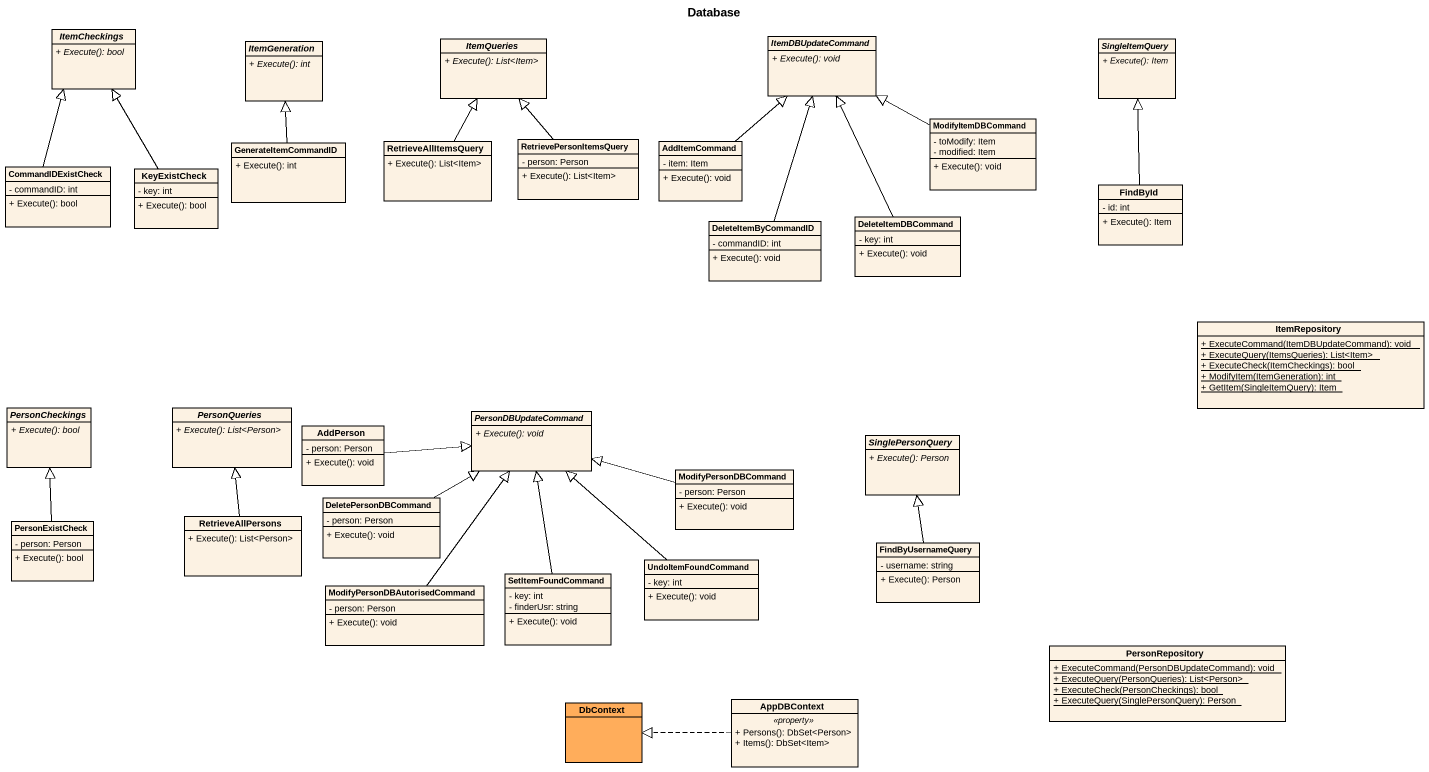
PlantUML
@startuml
title Database
hide circle
hide empty members
skinparam classAttributeIconSize 0
abstract class ItemCheckings {
  {abstract} + Execute(): bool
}
abstract class ItemGeneration {
  {abstract} + Execute(): int
}
abstract class ItemQueries {
  {abstract} + Execute(): List<Item>
}
abstract class ItemDBUpdateCommand {
  {abstract} + Execute(): void
}
abstract class SingleItemQuery {
  {abstract} + Execute(): Item
}
class GenerateItemCommandID {
  + Execute(): int
}
class RetrieveAllItemsQuery {
  + Execute(): List<Item>
}
class RetrievePersonItemsQuery {
  - person: Person
  + Execute(): List<Item>
}
class AddItemCommand {
  - item: Item
  + Execute(): void
}
class ModifyItemDBCommand {
  - toModify: Item
  - modified: Item
  + Execute(): void
}
class CommandIDExistCheck {
  - commandID: int
  + Execute(): bool
}
class KeyExistCheck {
  - key: int
  + Execute(): bool
}
class FindById {
  - id: int
  + Execute(): Item
}
class DeleteItemByCommandID {
  - commandID: int
  + Execute(): void
}
class DeleteItemDBCommand {
  - key: int
  + Execute(): void
}
class ItemRepository {
  {static} + ExecuteCommand(ItemDBUpdateCommand): void
  {static} + ExecuteQuery(ItemsQueries): List<Item>
  {static} + ExecuteCheck(ItemCheckings): bool
  {static} + ModifyItem(ItemGeneration): int
  {static} + GetItem(SingleItemQuery): Item
}
abstract class PersonCheckings {
  {abstract} + Execute(): bool
}
abstract class PersonQueries {
  {abstract} + Execute(): List<Person>
}
abstract class PersonDBUpdateCommand {
  {abstract} + Execute(): void
}
class AddPerson {
  - person: Person
  + Execute(): void
}
abstract class SinglePersonQuery {
  {abstract} + Execute(): Person
}
class ModifyPersonDBCommand {
  - person: Person
  + Execute(): void
}
class PersonExistCheck {
  - person: Person
  + Execute(): bool
}
class RetrieveAllPersons {
  + Execute(): List<Person>
}
class DeletePersonDBCommand {
  - person: Person
  + Execute(): void
}
class SetItemFoundCommand {
  - key: int
  - finderUsr: string
  + Execute(): void
}
class UndoItemFoundCommand {
  - key: int
  + Execute(): void
}
class FindByUsernameQuery {
  - username: string
  + Execute(): Person
}
class "ModifyPersonDBAutorisedCommand" as ModifyPersonDBAutorisedComma {
  - person: Person
  + Execute(): void
}
class PersonRepository {
  {static} + ExecuteCommand(PersonDBUpdateCommand): void
  {static} + ExecuteQuery(PersonQueries): List<Person>
  {static} + ExecuteCheck(PersonCheckings): bool
  {static} + ExecuteQuery(SinglePersonQuery): Person
}
class DbContext #FFAD5B
class AppDBContext {
  .. <<property>> ..
  + Persons(): DbSet<Person>
  + Items(): DbSet<Item>
}
GenerateItemCommandID -up-|> ItemGeneration
RetrieveAllItemsQuery -up-|> ItemQueries
RetrievePersonItemsQuery -up-|> ItemQueries
AddItemCommand -up-|> ItemDBUpdateCommand
ModifyItemDBCommand -left-|> ItemDBUpdateCommand
CommandIDExistCheck -up-|> ItemCheckings
KeyExistCheck -up-|> ItemCheckings
FindById -up-|> SingleItemQuery
DeleteItemByCommandID -up-|> ItemDBUpdateCommand
DeleteItemDBCommand -up-|> ItemDBUpdateCommand
AddPerson -right-|> PersonDBUpdateCommand
ModifyPersonDBCommand -left-|> PersonDBUpdateCommand
PersonExistCheck -up-|> PersonCheckings
RetrieveAllPersons -up-|> PersonQueries
DeletePersonDBCommand -right-|> PersonDBUpdateCommand
SetItemFoundCommand -up-|> PersonDBUpdateCommand
UndoItemFoundCommand -up-|> PersonDBUpdateCommand
FindByUsernameQuery -up-|> SinglePersonQuery
ModifyPersonDBAutorisedComma -up-|> PersonDBUpdateCommand
AppDBContext .left.|> DbContext
@enduml
